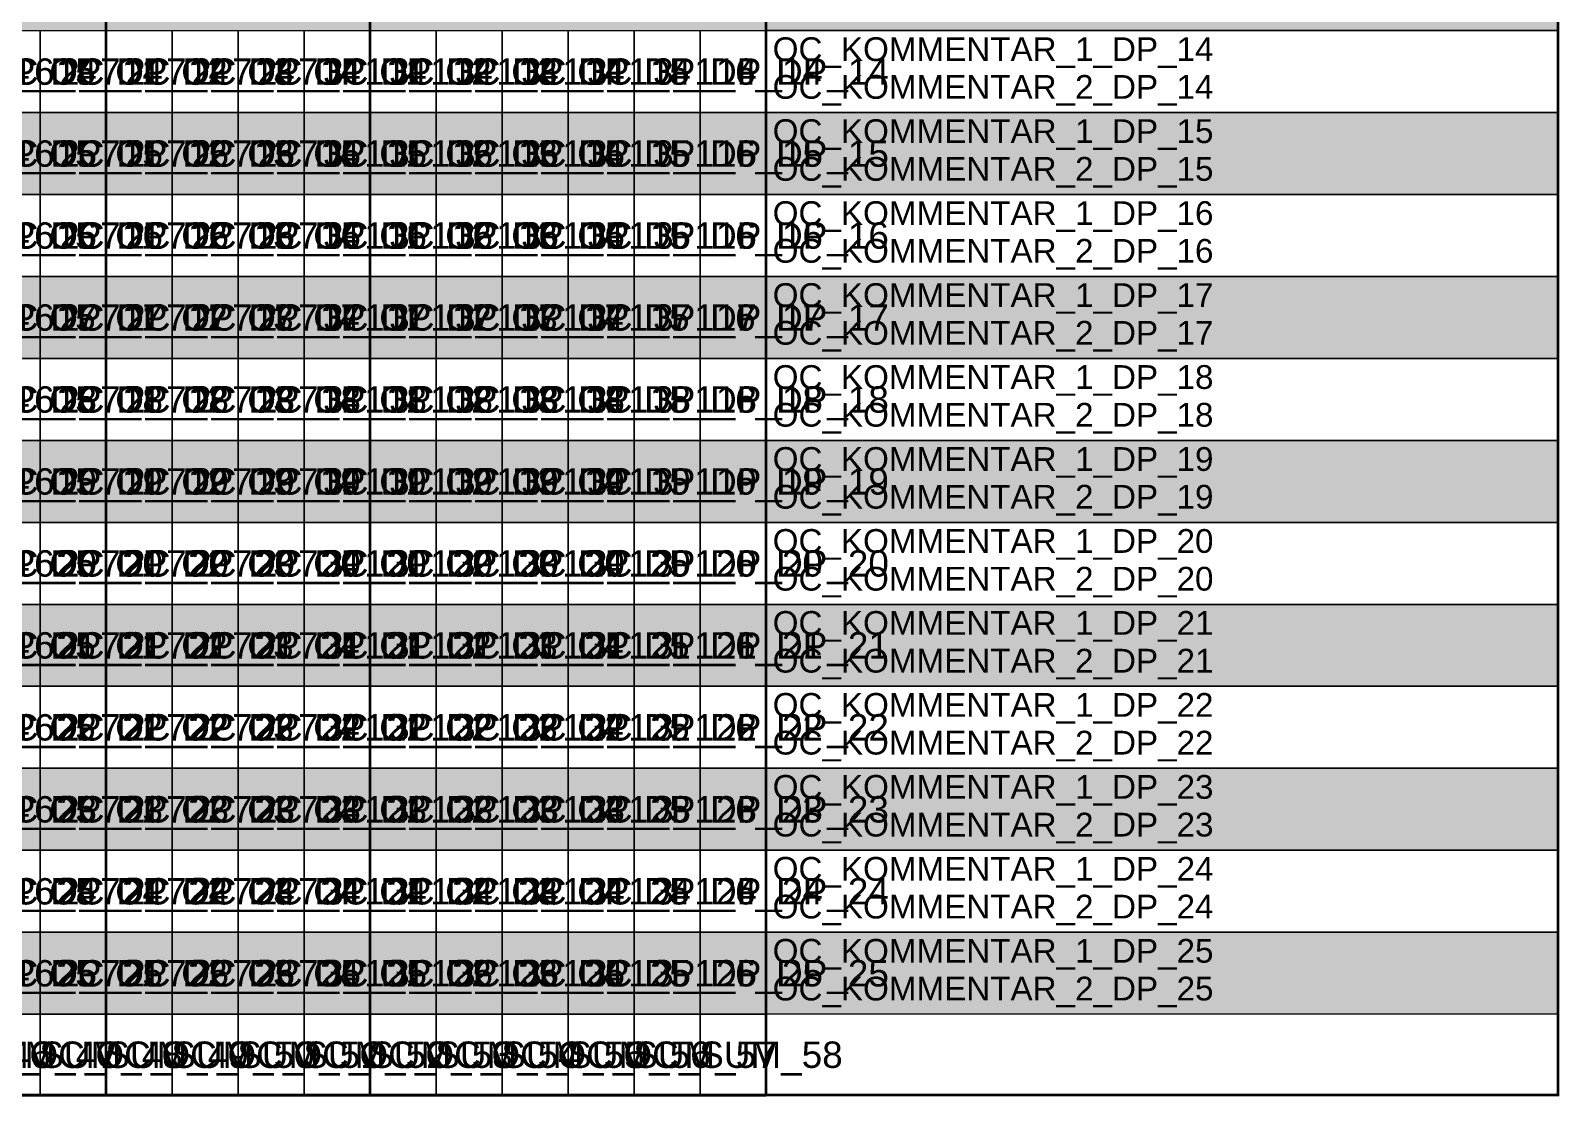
# Model space of a CAD drawing. Header units: millimetres. Extents: x -5 to 464, y 0 to 229.
# Drawn here: x 348.2 to 464, y -0.1 to 80.6 of the extents above; entities that cross this region are included whole.
import ezdxf
from ezdxf.enums import TextEntityAlignment as Align

# ---------------------------------------------------------------- set-up
doc = ezdxf.new("R2010")
doc.units = ezdxf.units.MM
doc.header["$LTSCALE"] = 100
doc.styles.get("Standard").update_dxf_attribs({"font": 'arial.ttf'})

msp = doc.modelspace()

# ---------------------------------------------------------------- hatches: boundary and pattern name
at = {"transparency": 33554483}
for points in [[(463.93, 86.86), (0, 86.86), (0, 80.65), (463.93, 80.65)], [(463.93, 74.44), (0, 74.44), (0, 68.23), (463.93, 68.23)], [(463.93, 62.02), (0, 62.02), (0, 55.81), (463.93, 55.81)], [(463.93, 49.6), (0, 49.6), (0, 43.39), (463.93, 43.39)], [(463.93, 37.18), (0, 37.18), (0, 30.97), (463.93, 30.97)], [(463.93, 24.76), (0, 24.76), (0, 18.55), (463.93, 18.55)], [(463.93, 12.34), (0, 12.34), (0, 6.13), (463.93, 6.13)]]:
    msp.add_hatch(color=141, dxfattribs=at).paths.add_polyline_path(points)

# ---------------------------------------------------------------- linework, layer by layer
at = {"const_width": 0.2}
msp.add_lwpolyline([(0, 220.38), (463.93, 220.38), (463.93, 0), (0, 0)], close=True, dxfattribs=at)
for points in [[(373.93, 220.38), (373.93, 0)], [(403.93, 220.38), (403.93, 0)], [(353.93, 216.38), (353.93, 0)]]:
    msp.add_lwpolyline(points, dxfattribs=at)
for points in [[(403.93, 86.86), (463.93, 86.86), (463.93, 80.65), (403.93, 80.65)], [(343.93, 80.65), (348.93, 80.65), (348.93, 74.44), (343.93, 74.44)], [(348.93, 80.65), (353.93, 80.65), (353.93, 74.44), (348.93, 74.44)], [(353.93, 80.65), (358.93, 80.65), (358.93, 74.44), (353.93, 74.44)], [(358.93, 80.65), (363.93, 80.65), (363.93, 74.44), (358.93, 74.44)], [(363.93, 80.65), (368.93, 80.65), (368.93, 74.44), (363.93, 74.44)], [(368.93, 80.65), (373.93, 80.65), (373.93, 74.44), (368.93, 74.44)], [(373.93, 80.65), (378.93, 80.65), (378.93, 74.44), (373.93, 74.44)], [(378.93, 80.65), (383.93, 80.65), (383.93, 74.44), (378.93, 74.44)], [(383.93, 80.65), (388.93, 80.65), (388.93, 74.44), (383.93, 74.44)], [(388.93, 80.65), (393.93, 80.65), (393.93, 74.44), (388.93, 74.44)], [(393.93, 80.65), (398.93, 80.65), (398.93, 74.44), (393.93, 74.44)], [(398.93, 80.65), (403.93, 80.65), (403.93, 74.44), (398.93, 74.44)], [(403.93, 80.65), (463.93, 80.65), (463.93, 74.44), (403.93, 74.44)], [(343.93, 74.44), (348.93, 74.44), (348.93, 68.23), (343.93, 68.23)], [(348.93, 74.44), (353.93, 74.44), (353.93, 68.23), (348.93, 68.23)], [(353.93, 74.44), (358.93, 74.44), (358.93, 68.23), (353.93, 68.23)], [(358.93, 74.44), (363.93, 74.44), (363.93, 68.23), (358.93, 68.23)], [(363.93, 74.44), (368.93, 74.44), (368.93, 68.23), (363.93, 68.23)], [(368.93, 74.44), (373.93, 74.44), (373.93, 68.23), (368.93, 68.23)], [(373.93, 74.44), (378.93, 74.44), (378.93, 68.23), (373.93, 68.23)], [(378.93, 74.44), (383.93, 74.44), (383.93, 68.23), (378.93, 68.23)], [(383.93, 74.44), (388.93, 74.44), (388.93, 68.23), (383.93, 68.23)], [(388.93, 74.44), (393.93, 74.44), (393.93, 68.23), (388.93, 68.23)], [(393.93, 74.44), (398.93, 74.44), (398.93, 68.23), (393.93, 68.23)], [(398.93, 74.44), (403.93, 74.44), (403.93, 68.23), (398.93, 68.23)], [(403.93, 74.44), (463.93, 74.44), (463.93, 68.23), (403.93, 68.23)], [(343.93, 68.23), (348.93, 68.23), (348.93, 62.02), (343.93, 62.02)], [(348.93, 68.23), (353.93, 68.23), (353.93, 62.02), (348.93, 62.02)], [(353.93, 68.23), (358.93, 68.23), (358.93, 62.02), (353.93, 62.02)], [(358.93, 68.23), (363.93, 68.23), (363.93, 62.02), (358.93, 62.02)], [(363.93, 68.23), (368.93, 68.23), (368.93, 62.02), (363.93, 62.02)], [(368.93, 68.23), (373.93, 68.23), (373.93, 62.02), (368.93, 62.02)], [(373.93, 68.23), (378.93, 68.23), (378.93, 62.02), (373.93, 62.02)], [(378.93, 68.23), (383.93, 68.23), (383.93, 62.02), (378.93, 62.02)], [(383.93, 68.23), (388.93, 68.23), (388.93, 62.02), (383.93, 62.02)], [(388.93, 68.23), (393.93, 68.23), (393.93, 62.02), (388.93, 62.02)], [(393.93, 68.23), (398.93, 68.23), (398.93, 62.02), (393.93, 62.02)], [(398.93, 68.23), (403.93, 68.23), (403.93, 62.02), (398.93, 62.02)], [(403.93, 68.23), (463.93, 68.23), (463.93, 62.02), (403.93, 62.02)], [(343.93, 62.02), (348.93, 62.02), (348.93, 55.81), (343.93, 55.81)], [(348.93, 62.02), (353.93, 62.02), (353.93, 55.81), (348.93, 55.81)], [(353.93, 62.02), (358.93, 62.02), (358.93, 55.81), (353.93, 55.81)], [(358.93, 62.02), (363.93, 62.02), (363.93, 55.81), (358.93, 55.81)], [(363.93, 62.02), (368.93, 62.02), (368.93, 55.81), (363.93, 55.81)], [(368.93, 62.02), (373.93, 62.02), (373.93, 55.81), (368.93, 55.81)], [(373.93, 62.02), (378.93, 62.02), (378.93, 55.81), (373.93, 55.81)], [(378.93, 62.02), (383.93, 62.02), (383.93, 55.81), (378.93, 55.81)], [(383.93, 62.02), (388.93, 62.02), (388.93, 55.81), (383.93, 55.81)], [(388.93, 62.02), (393.93, 62.02), (393.93, 55.81), (388.93, 55.81)], [(393.93, 62.02), (398.93, 62.02), (398.93, 55.81), (393.93, 55.81)], [(398.93, 62.02), (403.93, 62.02), (403.93, 55.81), (398.93, 55.81)], [(403.93, 62.02), (463.93, 62.02), (463.93, 55.81), (403.93, 55.81)], [(343.93, 55.81), (348.93, 55.81), (348.93, 49.6), (343.93, 49.6)], [(348.93, 55.81), (353.93, 55.81), (353.93, 49.6), (348.93, 49.6)], [(353.93, 55.81), (358.93, 55.81), (358.93, 49.6), (353.93, 49.6)], [(358.93, 55.81), (363.93, 55.81), (363.93, 49.6), (358.93, 49.6)], [(363.93, 55.81), (368.93, 55.81), (368.93, 49.6), (363.93, 49.6)], [(368.93, 55.81), (373.93, 55.81), (373.93, 49.6), (368.93, 49.6)], [(373.93, 55.81), (378.93, 55.81), (378.93, 49.6), (373.93, 49.6)], [(378.93, 55.81), (383.93, 55.81), (383.93, 49.6), (378.93, 49.6)], [(383.93, 55.81), (388.93, 55.81), (388.93, 49.6), (383.93, 49.6)], [(388.93, 55.81), (393.93, 55.81), (393.93, 49.6), (388.93, 49.6)], [(393.93, 55.81), (398.93, 55.81), (398.93, 49.6), (393.93, 49.6)], [(398.93, 55.81), (403.93, 55.81), (403.93, 49.6), (398.93, 49.6)], [(403.93, 55.81), (463.93, 55.81), (463.93, 49.6), (403.93, 49.6)], [(343.93, 49.6), (348.93, 49.6), (348.93, 43.39), (343.93, 43.39)], [(348.93, 49.6), (353.93, 49.6), (353.93, 43.39), (348.93, 43.39)], [(353.93, 49.6), (358.93, 49.6), (358.93, 43.39), (353.93, 43.39)], [(358.93, 49.6), (363.93, 49.6), (363.93, 43.39), (358.93, 43.39)], [(363.93, 49.6), (368.93, 49.6), (368.93, 43.39), (363.93, 43.39)], [(368.93, 49.6), (373.93, 49.6), (373.93, 43.39), (368.93, 43.39)], [(373.93, 49.6), (378.93, 49.6), (378.93, 43.39), (373.93, 43.39)], [(378.93, 49.6), (383.93, 49.6), (383.93, 43.39), (378.93, 43.39)], [(383.93, 49.6), (388.93, 49.6), (388.93, 43.39), (383.93, 43.39)], [(388.93, 49.6), (393.93, 49.6), (393.93, 43.39), (388.93, 43.39)], [(393.93, 49.6), (398.93, 49.6), (398.93, 43.39), (393.93, 43.39)], [(398.93, 49.6), (403.93, 49.6), (403.93, 43.39), (398.93, 43.39)], [(403.93, 49.6), (463.93, 49.6), (463.93, 43.39), (403.93, 43.39)], [(343.93, 43.39), (348.93, 43.39), (348.93, 37.18), (343.93, 37.18)], [(348.93, 43.39), (353.93, 43.39), (353.93, 37.18), (348.93, 37.18)], [(353.93, 43.39), (358.93, 43.39), (358.93, 37.18), (353.93, 37.18)], [(358.93, 43.39), (363.93, 43.39), (363.93, 37.18), (358.93, 37.18)], [(363.93, 43.39), (368.93, 43.39), (368.93, 37.18), (363.93, 37.18)], [(368.93, 43.39), (373.93, 43.39), (373.93, 37.18), (368.93, 37.18)], [(373.93, 43.39), (378.93, 43.39), (378.93, 37.18), (373.93, 37.18)], [(378.93, 43.39), (383.93, 43.39), (383.93, 37.18), (378.93, 37.18)], [(383.93, 43.39), (388.93, 43.39), (388.93, 37.18), (383.93, 37.18)], [(388.93, 43.39), (393.93, 43.39), (393.93, 37.18), (388.93, 37.18)], [(393.93, 43.39), (398.93, 43.39), (398.93, 37.18), (393.93, 37.18)], [(398.93, 43.39), (403.93, 43.39), (403.93, 37.18), (398.93, 37.18)], [(403.93, 43.39), (463.93, 43.39), (463.93, 37.18), (403.93, 37.18)], [(343.93, 37.18), (348.93, 37.18), (348.93, 30.97), (343.93, 30.97)], [(348.93, 37.18), (353.93, 37.18), (353.93, 30.97), (348.93, 30.97)], [(353.93, 37.18), (358.93, 37.18), (358.93, 30.97), (353.93, 30.97)], [(358.93, 37.18), (363.93, 37.18), (363.93, 30.97), (358.93, 30.97)], [(363.93, 37.18), (368.93, 37.18), (368.93, 30.97), (363.93, 30.97)], [(368.93, 37.18), (373.93, 37.18), (373.93, 30.97), (368.93, 30.97)], [(373.93, 37.18), (378.93, 37.18), (378.93, 30.97), (373.93, 30.97)], [(378.93, 37.18), (383.93, 37.18), (383.93, 30.97), (378.93, 30.97)], [(383.93, 37.18), (388.93, 37.18), (388.93, 30.97), (383.93, 30.97)], [(388.93, 37.18), (393.93, 37.18), (393.93, 30.97), (388.93, 30.97)], [(393.93, 37.18), (398.93, 37.18), (398.93, 30.97), (393.93, 30.97)], [(398.93, 37.18), (403.93, 37.18), (403.93, 30.97), (398.93, 30.97)], [(403.93, 37.18), (463.93, 37.18), (463.93, 30.97), (403.93, 30.97)], [(343.93, 30.97), (348.93, 30.97), (348.93, 24.76), (343.93, 24.76)], [(348.93, 30.97), (353.93, 30.97), (353.93, 24.76), (348.93, 24.76)], [(353.93, 30.97), (358.93, 30.97), (358.93, 24.76), (353.93, 24.76)], [(358.93, 30.97), (363.93, 30.97), (363.93, 24.76), (358.93, 24.76)], [(363.93, 30.97), (368.93, 30.97), (368.93, 24.76), (363.93, 24.76)], [(368.93, 30.97), (373.93, 30.97), (373.93, 24.76), (368.93, 24.76)], [(373.93, 30.97), (378.93, 30.97), (378.93, 24.76), (373.93, 24.76)], [(378.93, 30.97), (383.93, 30.97), (383.93, 24.76), (378.93, 24.76)], [(383.93, 30.97), (388.93, 30.97), (388.93, 24.76), (383.93, 24.76)], [(388.93, 30.97), (393.93, 30.97), (393.93, 24.76), (388.93, 24.76)], [(393.93, 30.97), (398.93, 30.97), (398.93, 24.76), (393.93, 24.76)], [(398.93, 30.97), (403.93, 30.97), (403.93, 24.76), (398.93, 24.76)], [(403.93, 30.97), (463.93, 30.97), (463.93, 24.76), (403.93, 24.76)], [(343.93, 24.76), (348.93, 24.76), (348.93, 18.55), (343.93, 18.55)], [(348.93, 24.76), (353.93, 24.76), (353.93, 18.55), (348.93, 18.55)], [(353.93, 24.76), (358.93, 24.76), (358.93, 18.55), (353.93, 18.55)], [(358.93, 24.76), (363.93, 24.76), (363.93, 18.55), (358.93, 18.55)], [(363.93, 24.76), (368.93, 24.76), (368.93, 18.55), (363.93, 18.55)], [(368.93, 24.76), (373.93, 24.76), (373.93, 18.55), (368.93, 18.55)], [(373.93, 24.76), (378.93, 24.76), (378.93, 18.55), (373.93, 18.55)], [(378.93, 24.76), (383.93, 24.76), (383.93, 18.55), (378.93, 18.55)], [(383.93, 24.76), (388.93, 24.76), (388.93, 18.55), (383.93, 18.55)], [(388.93, 24.76), (393.93, 24.76), (393.93, 18.55), (388.93, 18.55)], [(393.93, 24.76), (398.93, 24.76), (398.93, 18.55), (393.93, 18.55)], [(398.93, 24.76), (403.93, 24.76), (403.93, 18.55), (398.93, 18.55)], [(403.93, 24.76), (463.93, 24.76), (463.93, 18.55), (403.93, 18.55)], [(343.93, 18.55), (348.93, 18.55), (348.93, 12.34), (343.93, 12.34)], [(348.93, 18.55), (353.93, 18.55), (353.93, 12.34), (348.93, 12.34)], [(353.93, 18.55), (358.93, 18.55), (358.93, 12.34), (353.93, 12.34)], [(358.93, 18.55), (363.93, 18.55), (363.93, 12.34), (358.93, 12.34)], [(363.93, 18.55), (368.93, 18.55), (368.93, 12.34), (363.93, 12.34)], [(368.93, 18.55), (373.93, 18.55), (373.93, 12.34), (368.93, 12.34)], [(373.93, 18.55), (378.93, 18.55), (378.93, 12.34), (373.93, 12.34)], [(378.93, 18.55), (383.93, 18.55), (383.93, 12.34), (378.93, 12.34)], [(383.93, 18.55), (388.93, 18.55), (388.93, 12.34), (383.93, 12.34)], [(388.93, 18.55), (393.93, 18.55), (393.93, 12.34), (388.93, 12.34)], [(393.93, 18.55), (398.93, 18.55), (398.93, 12.34), (393.93, 12.34)], [(398.93, 18.55), (403.93, 18.55), (403.93, 12.34), (398.93, 12.34)], [(403.93, 18.55), (463.93, 18.55), (463.93, 12.34), (403.93, 12.34)], [(343.93, 12.34), (348.93, 12.34), (348.93, 6.13), (343.93, 6.13)], [(348.93, 12.34), (353.93, 12.34), (353.93, 6.13), (348.93, 6.13)], [(353.93, 12.34), (358.93, 12.34), (358.93, 6.13), (353.93, 6.13)], [(358.93, 12.34), (363.93, 12.34), (363.93, 6.13), (358.93, 6.13)], [(363.93, 12.34), (368.93, 12.34), (368.93, 6.13), (363.93, 6.13)], [(368.93, 12.34), (373.93, 12.34), (373.93, 6.13), (368.93, 6.13)], [(373.93, 12.34), (378.93, 12.34), (378.93, 6.13), (373.93, 6.13)], [(378.93, 12.34), (383.93, 12.34), (383.93, 6.13), (378.93, 6.13)], [(383.93, 12.34), (388.93, 12.34), (388.93, 6.13), (383.93, 6.13)], [(388.93, 12.34), (393.93, 12.34), (393.93, 6.13), (388.93, 6.13)], [(393.93, 12.34), (398.93, 12.34), (398.93, 6.13), (393.93, 6.13)], [(398.93, 12.34), (403.93, 12.34), (403.93, 6.13), (398.93, 6.13)], [(403.93, 12.34), (463.93, 12.34), (463.93, 6.13), (403.93, 6.13)], [(343.93, 6.13), (348.93, 6.13), (348.93, -0.08), (343.93, -0.08)], [(348.93, 6.13), (353.93, 6.13), (353.93, -0.08), (348.93, -0.08)], [(353.93, 6.13), (358.93, 6.13), (358.93, -0.08), (353.93, -0.08)], [(358.93, 6.13), (363.93, 6.13), (363.93, -0.08), (358.93, -0.08)], [(363.93, 6.13), (368.93, 6.13), (368.93, -0.08), (363.93, -0.08)], [(368.93, 6.13), (373.93, 6.13), (373.93, -0.08), (368.93, -0.08)], [(373.93, 6.13), (378.93, 6.13), (378.93, -0.08), (373.93, -0.08)], [(378.93, 6.13), (383.93, 6.13), (383.93, -0.08), (378.93, -0.08)], [(383.93, 6.13), (388.93, 6.13), (388.93, -0.08), (383.93, -0.08)], [(388.93, 6.13), (393.93, 6.13), (393.93, -0.08), (388.93, -0.08)], [(393.93, 6.13), (398.93, 6.13), (398.93, -0.08), (393.93, -0.08)], [(398.93, 6.13), (403.93, 6.13), (403.93, -0.08), (398.93, -0.08)]]:
    msp.add_lwpolyline(points, close=True)

# ---------------------------------------------------------------- texts
for tag, p in [('OC_KOMMENTAR_1_DP_14', (404.43, 80.14)), ('OC_KOMMENTAR_1_DP_15', (404.43, 73.93)), ('OC_KOMMENTAR_1_DP_16', (404.43, 67.72)), ('OC_KOMMENTAR_1_DP_17', (404.43, 61.51)), ('OC_KOMMENTAR_1_DP_18', (404.43, 55.3)), ('OC_KOMMENTAR_1_DP_19', (404.43, 49.09)), ('OC_KOMMENTAR_1_DP_20', (404.43, 42.88)), ('OC_KOMMENTAR_1_DP_21', (404.43, 36.67)), ('OC_KOMMENTAR_1_DP_22', (404.43, 30.46)), ('OC_KOMMENTAR_1_DP_23', (404.43, 24.25)), ('OC_KOMMENTAR_1_DP_24', (404.43, 18.04)), ('OC_KOMMENTAR_1_DP_25', (404.43, 11.83))]:
    msp.add_attdef(tag, text='', height=1.8).set_placement(p, align=Align.TOP_LEFT)
for tag, p in [('OC_2_6_3_DP_14', (341.43, 77.54)), ('OC_2_6_4_DP_14', (346.43, 77.54)), ('OC_2_6_5_DP_14', (351.43, 77.54)), ('OC_2_7_1_DP_14', (356.43, 77.54)), ('OC_2_7_2_DP_14', (361.43, 77.54)), ('OC_2_7_3_DP_14', (366.43, 77.54)), ('OC_2_7_4_DP_14', (371.43, 77.54)), ('OC_3_1_1_DP_14', (376.43, 77.54)), ('OC_3_1_2_DP_14', (381.43, 77.54)), ('OC_3_1_3_DP_14', (386.43, 77.54)), ('OC_3_1_4_DP_14', (391.43, 77.54)), ('OC_3_1_5_DP_14', (396.43, 77.54)), ('OC_3_1_6_DP_14', (401.43, 77.54)), ('OC_2_6_3_DP_15', (341.43, 71.33)), ('OC_2_6_4_DP_15', (346.43, 71.33)), ('OC_2_6_5_DP_15', (351.43, 71.33)), ('OC_2_7_1_DP_15', (356.43, 71.33)), ('OC_2_7_2_DP_15', (361.43, 71.33)), ('OC_2_7_3_DP_15', (366.43, 71.33)), ('OC_2_7_4_DP_15', (371.43, 71.33)), ('OC_3_1_1_DP_15', (376.43, 71.33)), ('OC_3_1_2_DP_15', (381.43, 71.33)), ('OC_3_1_3_DP_15', (386.43, 71.33)), ('OC_3_1_4_DP_15', (391.43, 71.33)), ('OC_3_1_5_DP_15', (396.43, 71.33)), ('OC_3_1_6_DP_15', (401.43, 71.33)), ('OC_2_6_3_DP_16', (341.43, 65.12)), ('OC_2_6_4_DP_16', (346.43, 65.12)), ('OC_2_6_5_DP_16', (351.43, 65.12)), ('OC_2_7_1_DP_16', (356.43, 65.12)), ('OC_2_7_2_DP_16', (361.43, 65.12)), ('OC_2_7_3_DP_16', (366.43, 65.12)), ('OC_2_7_4_DP_16', (371.43, 65.12)), ('OC_3_1_1_DP_16', (376.43, 65.12)), ('OC_3_1_2_DP_16', (381.43, 65.12)), ('OC_3_1_3_DP_16', (386.43, 65.12)), ('OC_3_1_4_DP_16', (391.43, 65.12)), ('OC_3_1_5_DP_16', (396.43, 65.12)), ('OC_3_1_6_DP_16', (401.43, 65.12)), ('OC_2_6_3_DP_17', (341.43, 58.91)), ('OC_2_6_4_DP_17', (346.43, 58.91)), ('OC_2_6_5_DP_17', (351.43, 58.91)), ('OC_2_7_1_DP_17', (356.43, 58.91)), ('OC_2_7_2_DP_17', (361.43, 58.91)), ('OC_2_7_3_DP_17', (366.43, 58.91)), ('OC_2_7_4_DP_17', (371.43, 58.91)), ('OC_3_1_1_DP_17', (376.43, 58.91)), ('OC_3_1_2_DP_17', (381.43, 58.91)), ('OC_3_1_3_DP_17', (386.43, 58.91)), ('OC_3_1_4_DP_17', (391.43, 58.91)), ('OC_3_1_5_DP_17', (396.43, 58.91)), ('OC_3_1_6_DP_17', (401.43, 58.91)), ('OC_2_6_3_DP_18', (341.43, 52.7)), ('OC_2_6_4_DP_18', (346.43, 52.7)), ('OC_2_6_5_DP_18', (351.43, 52.7)), ('OC_2_7_1_DP_18', (356.43, 52.7)), ('OC_2_7_2_DP_18', (361.43, 52.7)), ('OC_2_7_3_DP_18', (366.43, 52.7)), ('OC_2_7_4_DP_18', (371.43, 52.7)), ('OC_3_1_1_DP_18', (376.43, 52.7)), ('OC_3_1_2_DP_18', (381.43, 52.7)), ('OC_3_1_3_DP_18', (386.43, 52.7)), ('OC_3_1_4_DP_18', (391.43, 52.7)), ('OC_3_1_5_DP_18', (396.43, 52.7)), ('OC_3_1_6_DP_18', (401.43, 52.7)), ('OC_2_6_3_DP_19', (341.43, 46.49)), ('OC_2_6_4_DP_19', (346.43, 46.49)), ('OC_2_6_5_DP_19', (351.43, 46.49)), ('OC_2_7_1_DP_19', (356.43, 46.49)), ('OC_2_7_2_DP_19', (361.43, 46.49)), ('OC_2_7_3_DP_19', (366.43, 46.49)), ('OC_2_7_4_DP_19', (371.43, 46.49)), ('OC_3_1_1_DP_19', (376.43, 46.49)), ('OC_3_1_2_DP_19', (381.43, 46.49)), ('OC_3_1_3_DP_19', (386.43, 46.49)), ('OC_3_1_4_DP_19', (391.43, 46.49)), ('OC_3_1_5_DP_19', (396.43, 46.49)), ('OC_3_1_6_DP_19', (401.43, 46.49)), ('OC_2_6_3_DP_20', (341.43, 40.28)), ('OC_2_6_4_DP_20', (346.43, 40.28)), ('OC_2_6_5_DP_20', (351.43, 40.28)), ('OC_2_7_1_DP_20', (356.43, 40.28)), ('OC_2_7_2_DP_20', (361.43, 40.28)), ('OC_2_7_3_DP_20', (366.43, 40.28)), ('OC_2_7_4_DP_20', (371.43, 40.28)), ('OC_3_1_1_DP_20', (376.43, 40.28)), ('OC_3_1_2_DP_20', (381.43, 40.28)), ('OC_3_1_3_DP_20', (386.43, 40.28)), ('OC_3_1_4_DP_20', (391.43, 40.28)), ('OC_3_1_5_DP_20', (396.43, 40.28)), ('OC_3_1_6_DP_20', (401.43, 40.28)), ('OC_2_6_3_DP_21', (341.43, 34.07)), ('OC_2_6_4_DP_21', (346.43, 34.07)), ('OC_2_6_5_DP_21', (351.43, 34.07)), ('OC_2_7_1_DP_21', (356.43, 34.07)), ('OC_2_7_2_DP_21', (361.43, 34.07)), ('OC_2_7_3_DP_21', (366.43, 34.07)), ('OC_2_7_4_DP_21', (371.43, 34.07)), ('OC_3_1_1_DP_21', (376.43, 34.07)), ('OC_3_1_2_DP_21', (381.43, 34.07)), ('OC_3_1_3_DP_21', (386.43, 34.07)), ('OC_3_1_4_DP_21', (391.43, 34.07)), ('OC_3_1_5_DP_21', (396.43, 34.07)), ('OC_3_1_6_DP_21', (401.43, 34.07)), ('OC_2_6_3_DP_22', (341.43, 27.86)), ('OC_2_6_4_DP_22', (346.43, 27.86)), ('OC_2_6_5_DP_22', (351.43, 27.86)), ('OC_2_7_1_DP_22', (356.43, 27.86)), ('OC_2_7_2_DP_22', (361.43, 27.86)), ('OC_2_7_3_DP_22', (366.43, 27.86)), ('OC_2_7_4_DP_22', (371.43, 27.86)), ('OC_3_1_1_DP_22', (376.43, 27.86)), ('OC_3_1_2_DP_22', (381.43, 27.86)), ('OC_3_1_3_DP_22', (386.43, 27.86)), ('OC_3_1_4_DP_22', (391.43, 27.86)), ('OC_3_1_5_DP_22', (396.43, 27.86)), ('OC_3_1_6_DP_22', (401.43, 27.86)), ('OC_2_6_3_DP_23', (341.43, 21.65)), ('OC_2_6_4_DP_23', (346.43, 21.65)), ('OC_2_6_5_DP_23', (351.43, 21.65)), ('OC_2_7_1_DP_23', (356.43, 21.65)), ('OC_2_7_2_DP_23', (361.43, 21.65)), ('OC_2_7_3_DP_23', (366.43, 21.65)), ('OC_2_7_4_DP_23', (371.43, 21.65)), ('OC_3_1_1_DP_23', (376.43, 21.65)), ('OC_3_1_2_DP_23', (381.43, 21.65)), ('OC_3_1_3_DP_23', (386.43, 21.65)), ('OC_3_1_4_DP_23', (391.43, 21.65)), ('OC_3_1_5_DP_23', (396.43, 21.65)), ('OC_3_1_6_DP_23', (401.43, 21.65)), ('OC_2_6_3_DP_24', (341.43, 15.44)), ('OC_2_6_4_DP_24', (346.43, 15.44)), ('OC_2_6_5_DP_24', (351.43, 15.44)), ('OC_2_7_1_DP_24', (356.43, 15.44)), ('OC_2_7_2_DP_24', (361.43, 15.44)), ('OC_2_7_3_DP_24', (366.43, 15.44)), ('OC_2_7_4_DP_24', (371.43, 15.44)), ('OC_3_1_1_DP_24', (376.43, 15.44)), ('OC_3_1_2_DP_24', (381.43, 15.44)), ('OC_3_1_3_DP_24', (386.43, 15.44)), ('OC_3_1_4_DP_24', (391.43, 15.44)), ('OC_3_1_5_DP_24', (396.43, 15.44)), ('OC_3_1_6_DP_24', (401.43, 15.44)), ('OC_2_6_3_DP_25', (341.43, 9.23)), ('OC_2_6_4_DP_25', (346.43, 9.23)), ('OC_2_6_5_DP_25', (351.43, 9.23)), ('OC_2_7_1_DP_25', (356.43, 9.23)), ('OC_2_7_2_DP_25', (361.43, 9.23)), ('OC_2_7_3_DP_25', (366.43, 9.23)), ('OC_2_7_4_DP_25', (371.43, 9.23)), ('OC_3_1_1_DP_25', (376.43, 9.23)), ('OC_3_1_2_DP_25', (381.43, 9.23)), ('OC_3_1_3_DP_25', (386.43, 9.23)), ('OC_3_1_4_DP_25', (391.43, 9.23)), ('OC_3_1_5_DP_25', (396.43, 9.23)), ('OC_3_1_6_DP_25', (401.43, 9.23)), ('OC_SUM_46', (341.43, 3.06)), ('OC_SUM_47', (346.43, 3.06)), ('OC_SUM_48', (351.43, 3.06)), ('OC_SUM_49', (356.43, 3.06)), ('OC_SUM_50', (361.43, 3.06)), ('OC_SUM_51', (366.43, 3.06)), ('OC_SUM_52', (371.43, 3.06)), ('OC_SUM_53', (376.43, 3.06)), ('OC_SUM_54', (381.43, 3.06)), ('OC_SUM_55', (386.43, 3.06)), ('OC_SUM_56', (391.43, 3.06)), ('OC_SUM_57', (396.43, 3.06)), ('OC_SUM_58', (401.43, 3.06))]:
    msp.add_attdef(tag, text='', height=2).set_placement(p, align=Align.MIDDLE_CENTER)
for tag, p in [('OC_KOMMENTAR_2_DP_14', (404.43, 74.94)), ('OC_KOMMENTAR_2_DP_15', (404.43, 68.73)), ('OC_KOMMENTAR_2_DP_16', (404.43, 62.52)), ('OC_KOMMENTAR_2_DP_17', (404.43, 56.31)), ('OC_KOMMENTAR_2_DP_18', (404.43, 50.1)), ('OC_KOMMENTAR_2_DP_19', (404.43, 43.89)), ('OC_KOMMENTAR_2_DP_20', (404.43, 37.68)), ('OC_KOMMENTAR_2_DP_21', (404.43, 31.47)), ('OC_KOMMENTAR_2_DP_22', (404.43, 25.26)), ('OC_KOMMENTAR_2_DP_23', (404.43, 19.05)), ('OC_KOMMENTAR_2_DP_24', (404.43, 12.84)), ('OC_KOMMENTAR_2_DP_25', (404.43, 6.63))]:
    msp.add_attdef(tag, text='', height=1.8).set_placement(p, align=Align.BOTTOM_LEFT)

doc.saveas('drawing.dxf')
